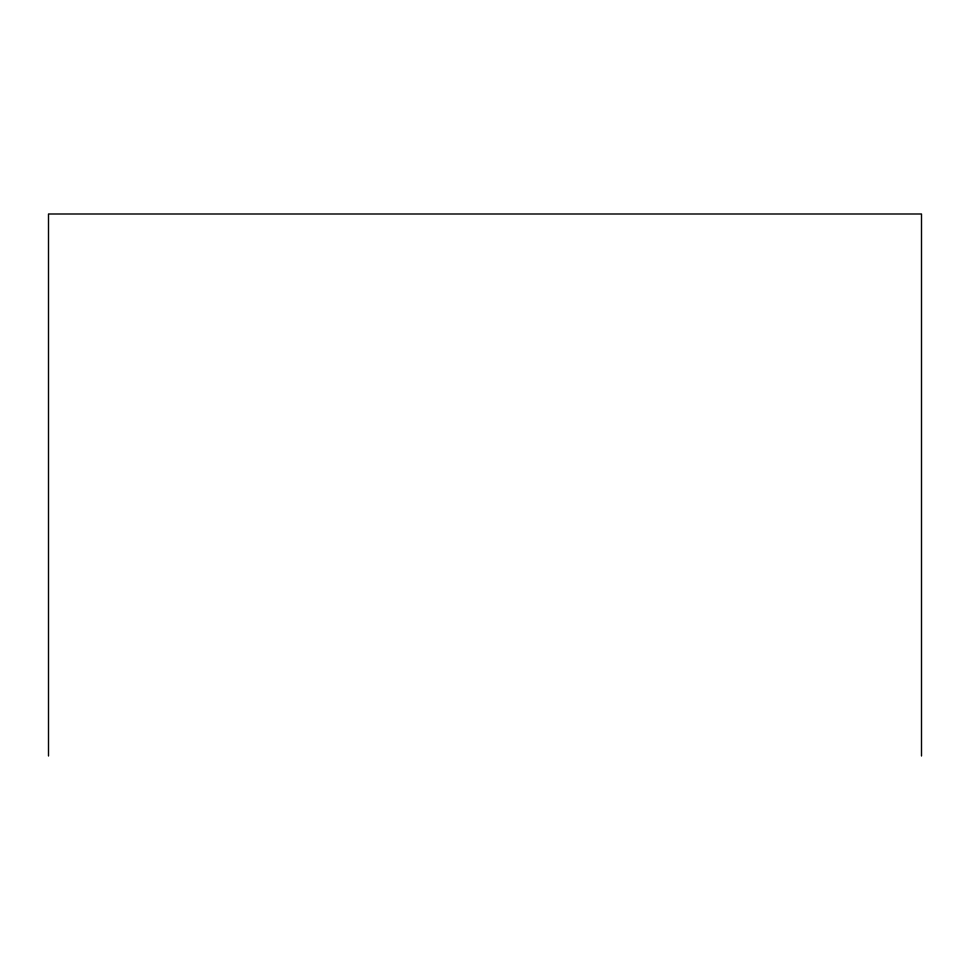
<?xml version="1.0" encoding="UTF-8"?>
<svg xmlns="http://www.w3.org/2000/svg" width="970" height="970" viewBox="0 0 970 970"><rect width="100%" height="100%" fill="white"/><g stroke="black" fill="none" stroke-linecap="round" stroke-linejoin="round"><path stroke-width="1.45" d="M921.5 756.006L921.5 213.994L48.5 213.994L48.5 756.006"/></g></svg>
